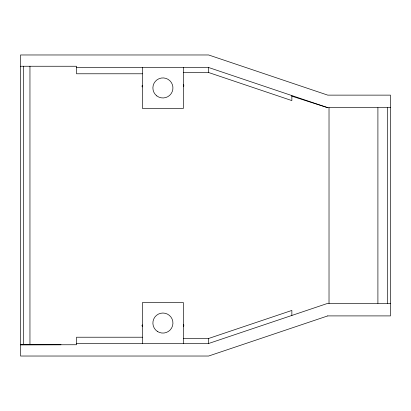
<?xml version="1.0" encoding="UTF-8"?>
<svg xmlns="http://www.w3.org/2000/svg" width="411" height="411" viewBox="0 0 411 411"><rect width="100%" height="100%" fill="white"/><g stroke="black" fill="none" stroke-linecap="round" stroke-linejoin="round"><path stroke-width="0.62" d="M142.37 85.38L141.918 86.182L142.37 86.947M183.45 86.577L183.902 85.776L183.255 84.681M142.37 324.875L141.918 325.676L142.37 326.442M183.28 326.375L183.902 325.271L183.45 324.505M183.45 338.474L208.634 338.474L291.861 310.433L291.861 315.448M76.538 343.493L208.634 343.493L327.757 303.354L390.45 303.354M142.37 337.22L76.538 337.22L76.538 344.747L20.55 344.803L60.987 344.747M20.55 66.253L76.538 66.253L76.538 73.78L142.37 73.78M76.538 67.507L208.634 67.507L327.757 107.682L390.45 107.682M183.45 72.526L208.634 72.526L291.856 100.592L291.856 95.573M291.856 96.184L327.757 107.682M387.316 107.682L387.316 303.354M377.904 107.682L377.909 303.354M329.021 107.682L329.021 303.354M208.634 67.507L208.634 72.526M208.634 338.474L208.634 343.493M183.45 67.507L183.45 108.376L142.37 108.376L142.37 67.507M183.45 343.493L183.45 302.624L142.37 302.624L142.37 343.493M29.957 66.253L29.957 344.747M23.684 66.253L23.684 344.747M327.757 315.905L208.634 356.029L20.55 356.029L20.55 54.971L208.634 54.971L327.757 95.131L390.45 95.131L390.45 315.905L327.757 315.905M157.398 331.436A10.034 10.034 0 0 0 172.923 323.642A10.034 10.034 0 0 0 158.41 314.091A10.034 10.034 0 0 0 157.398 331.436M156.807 95.902A10.034 10.034 0 0 0 172.856 89.249A10.034 10.034 0 0 0 159.072 78.676A10.034 10.034 0 0 0 156.807 95.902"/></g></svg>
